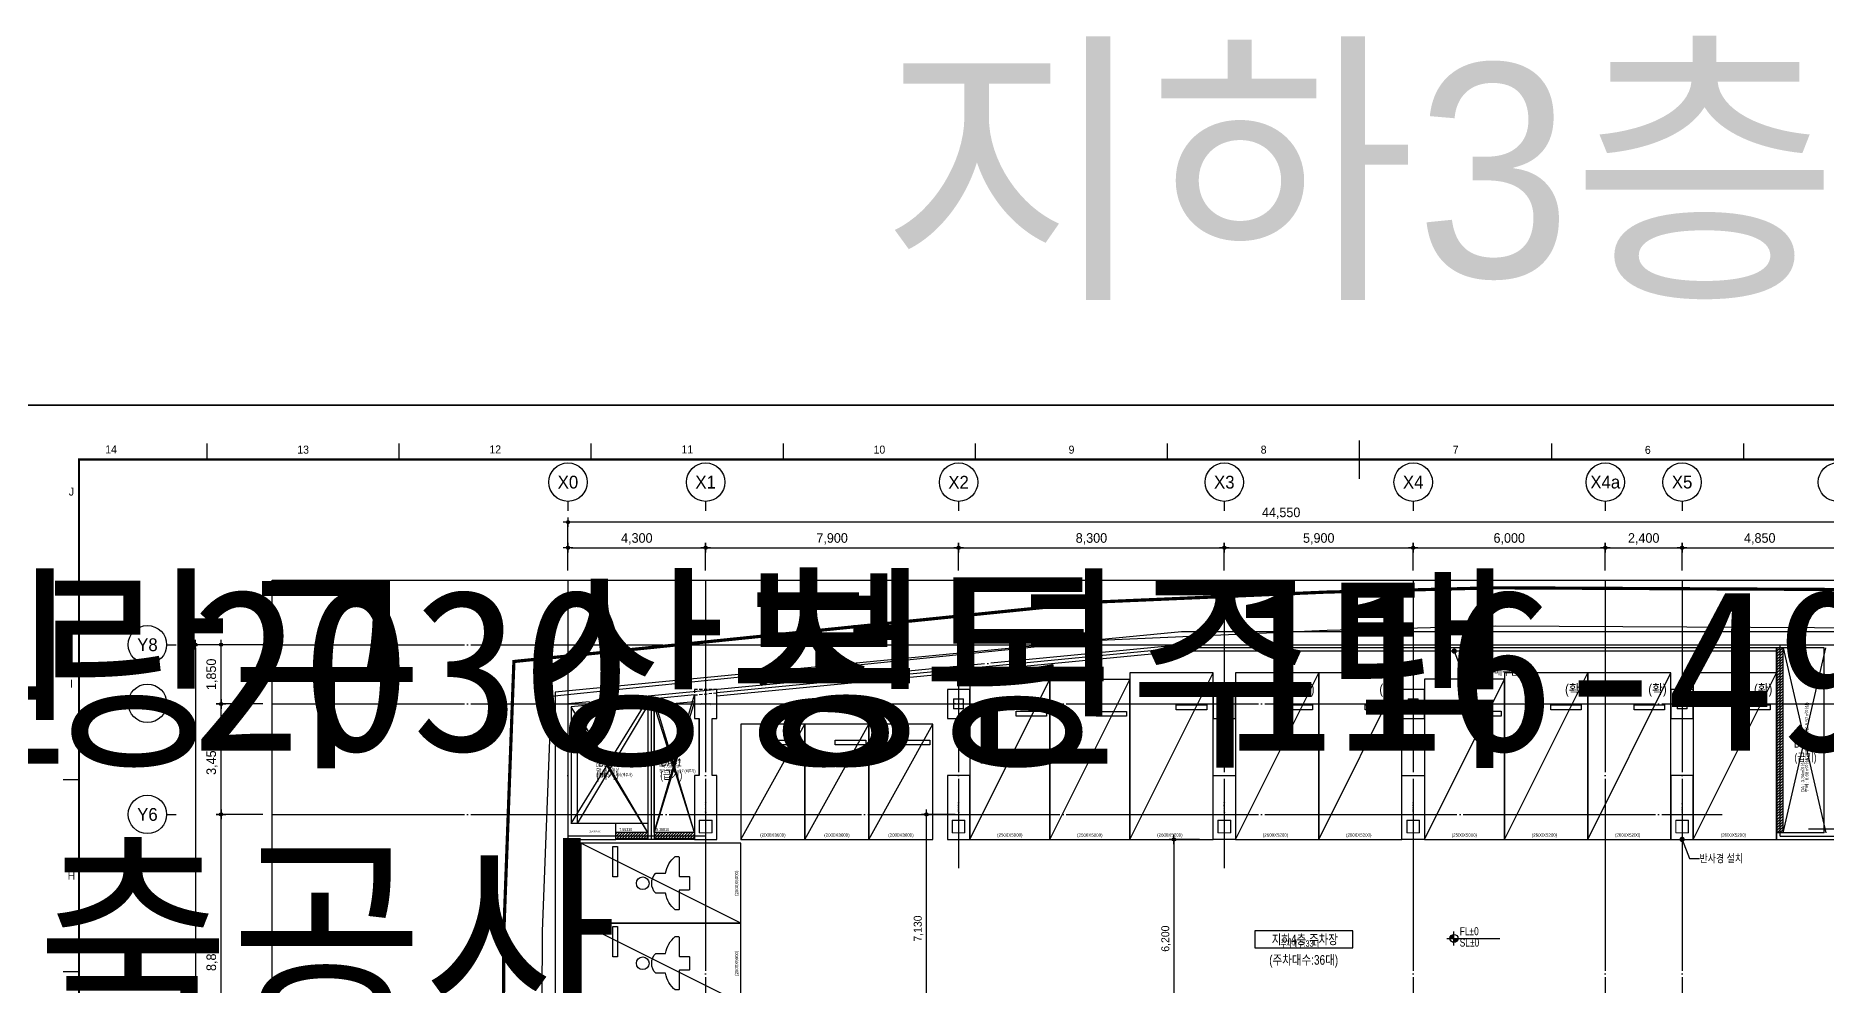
# Model space of a CAD drawing. Header units: millimetres. Extents: x 0 to 1390178, y 0 to 110113.
# Drawn here: x 168650 to 224572, y 41283 to 70935 of the extents above; entities that cross this region are included whole.
import ezdxf
from ezdxf.enums import TextEntityAlignment as Align
from ezdxf.xclip import XClip

# ---------------------------------------------------------------- set-up
doc = ezdxf.new("R2018")
doc.units = ezdxf.units.MM
doc.header["$LTSCALE"] = 100
doc.header["$XCLIPFRAME"] = 0
for name, pattern in [('X - 평면도$0$CEN', [62, 60, -1, 0, -1]), ('X - 평면도$0$HID', [1.5, 1, -0.5]), ('X - 평면도$0$PHANTOM2', [50, 40, -2, 2, -2, 2, -2])]:
    doc.linetypes.add(name, pattern=pattern)
doc.layers.get('DEFPOINTS').update_dxf_attribs({"color": 145})
for name, color, linetype in [('AA-MKXM', 7, 'Continuous'), ('AA-XXXX-DIMS', 7, 'Continuous'), ('AA-XXXX-TEXT', 3, 'Continuous'), ('DIM', 7, 'Continuous'), ('SYM', 7, 'Continuous'), ('X - SHEET$0$AA-BORD-FORM', 7, 'Continuous'), ('X - SHEET$0$AA-BORD-TEXT', 3, 'Continuous'), ('X - 평면도$0$! □-COL', 2, 'Continuous'), ('X - 평면도$0$0-구역계', 1, 'Continuous'), ('X - 평면도$0$A-FIN', 8, 'Continuous'), ('X - 평면도$0$A-OPEN', 9, 'X - 평면도$0$CEN'), ('X - 평면도$0$AA-EL-PCN4', 4, 'Continuous'), ('X - 평면도$0$AA-WAXM-BLOK', 3, 'Continuous'), ('X - 평면도$0$AA-WAXM-CONC', 2, 'Continuous'), ('X - 평면도$0$AA-XXXX-CNTL', 1, 'X - 평면도$0$CEN'), ('X - 평면도$0$AA-XXXX-PARK', 8, 'Continuous'), ('X - 평면도$0$AA-XXXX-PATT', 8, 'Continuous'), ('X - 평면도$0$H7', 7, 'X - 평면도$0$HID'), ('X - 평면도$0$TEXT', 3, 'Continuous'), ('X - 평면도$0$벽배수판', 6, 'Continuous')]:
    doc.layers.add(name, color=color, linetype=linetype)
doc.layers.add('X - 평면도$0$DEFPOINT', color=163, linetype='Continuous', plot=False)
doc.styles.add('HAUD01', font='Dotum.ttf')
doc.styles.get("Standard").update_dxf_attribs({"font": 'Dotum.ttf'})
doc.styles.add('X - SHEET$0$HAUD01', font='Dotum.ttf')
doc.styles.add('X - 평면도$0$HAUD01', font='Dotum.ttf')
doc.styles.add('X - 평면도$0$STANDARD', font='Dotum.ttf')
doc.dimstyles.new('HAUD-100', dxfattribs={"dimscale": 100, "dimtxt": 3, "dimasz": 1, "dimexe": 0, "dimexo": 3, "dimgap": 1, "dimtad": 1, "dimdec": 0, "dimdsep": 46, "dimlunit": 6, "dimtxsty": 'HAUD01', "dimblk": 'DIMDOT', "dimcen": 2.5, "dimdle": 1.5, "dimclrd": 7, "dimclre": 7, "dimclrt": 3, "dimadec": 0, "dimazin": 0, "dimtfac": 1, "dimtdec": 0, "dimtix": 1, "dimtmove": 2, "dimatfit": 3, "dimfxl": 1, "dimtvp": 1, "dimtolj": 1, "dimtzin": 0, "dimarcsym": 0})
doc.dimstyles.new('HAUD-80', dxfattribs={"dimscale": 100, "dimtxt": 2.5, "dimasz": 0.5, "dimexe": 0, "dimexo": 1.5, "dimgap": 1, "dimtad": 1, "dimdec": 0, "dimdsep": 46, "dimlunit": 6, "dimtxsty": 'HAUD01', "dimblk": 'Z_DOT', "dimcen": 2.5, "dimdle": 1.5, "dimclrd": 7, "dimclre": 7, "dimclrt": 4, "dimadec": 0, "dimazin": 0, "dimtfac": 1, "dimtdec": 0, "dimtix": 1, "dimtmove": 2, "dimatfit": 3, "dimfxl": 1, "dimtvp": 1, "dimtolj": 1, "dimtzin": 0, "dimarcsym": 0})

# ---------------------------------------------------------------- blocks, each defined once
blk = doc.blocks.new('X - SHEET$0$HAUDsheetV')
at = {"layer": 'X - SHEET$0$AA-BORD-FORM', "color": 2}
for p, q in [((61, 577), (61, 582)), ((121, 577), (121, 582)), ((181, 577), (181, 582)), ((241, 577), (241, 582)), ((301, 577), (301, 582)), ((361, 577), (361, 582)), ((421, 571), (421, 583)), ((481, 577), (481, 582)), ((541, 577), (541, 582)), ((21, 537), (16, 537)), ((21, 477), (16, 477)), ((21, 417), (16, 417))]:
    blk.add_line(p, q, dxfattribs=at)
at = {"layer": 'X - SHEET$0$AA-BORD-FORM', "color": 1}
blk.add_lwpolyline([(1, 0), (841, 0), (841, 594), (1, 594)], close=True, dxfattribs=at)
at = {"layer": 'X - SHEET$0$AA-BORD-FORM', "color": 2, "const_width": 0.682}
blk.add_lwpolyline([(21, 17), (21, 577), (821, 577), (821, 17)], close=True, dxfattribs=at)
at = {"layer": 'X - SHEET$0$AA-BORD-TEXT', "color": 7, "style": 'X - SHEET$0$HAUD01'}
for s, p in [('14', (31, 580.17)), ('13', (91, 580.1)), ('12', (151, 580.17)), ('11', (211, 580.17)), ('10', (271, 580.1)), ('9', (331, 580.1)), ('8', (391, 580.1)), ('7', (451, 580.1)), ('6', (511, 580.02)), ('J', (18.63, 567)), ('I', (18.67, 507)), ('H', (18.63, 447))]:
    blk.add_text(s, height=2.5, dxfattribs=at).set_placement(p, align=Align.MIDDLE_CENTER)
at = {"layer": 'X - SHEET$0$AA-BORD-TEXT', "color": 3, "style": 'X - SHEET$0$HAUD01'}
for tag, p in [('PJCode', (786, 567.94)), ('작성자', (786.11, 194.82)), ('검토자', (786.11, 181.82)), ('최종검토자', (786.11, 168.82)), ('승인자', (786.11, 155.82)), ('일자', (786.83, 144.02)), ('개정번호', (812, 65.92))]:
    blk.add_attdef(tag, text='', height=3, dxfattribs=at).set_placement(p, align=Align.MIDDLE_CENTER)
at = {"layer": 'X - SHEET$0$AA-BORD-TEXT', "color": 3, "lineweight": 30, "flags": 104}
blk.add_attdef('PJTitle', text='', height=4, dxfattribs=at).set_placement((787.25, 536.62), align=Align.MIDDLE_CENTER)
blk = doc.blocks.new('X - SHEET')
ref = blk.add_blockref('X - SHEET$0$HAUDsheetV', (-100, 0), dxfattribs=dict(xscale=100, yscale=100, zscale=100))
lines = blk.add_mtext('중랑구 상봉동 116-49번지 일원 2030 청년주택 \\P신축공사', dxfattribs={"layer": 'X - SHEET$0$AA-BORD-TEXT', "color": 3, "insert": (78625, 53662), "char_height": 5056.52, "attachment_point": 1})
ref.add_attrib('PJTitle', '', (78625, 53662), dxfattribs={"flags": 104}).embed_mtext(lines)
blk = doc.blocks.new('Z_DOT')
at = {"layer": 'DIM', "color": 0}
for p, q in [((-3, 0), (3, 0)), ((0, -3), (0, 3))]:
    blk.add_line(p, q, dxfattribs=at)
for radius in [1.05, 0.525]:
    blk.add_circle((0, 0), radius, dxfattribs=at)
blk = doc.blocks.new('*D40')
at = {"layer": 'DEFPOINTS', "color": 0, "transparency": 16777216}
for p in [(205145, 45837), (204201, 39637), (205145, 39637)]:
    blk.add_point(p, dxfattribs=at)
at = {"layer": 'DIM', "color": 7, "lineweight": -2, "transparency": 16777216}
for p, q in [((204995, 45837), (204201, 45837)), ((204201, 45787), (204201, 39687)), ((204995, 39637), (204201, 39637))]:
    blk.add_line(p, q, dxfattribs=at)
at = {"layer": 'DIM', "color": 7, "lineweight": -2, "transparency": 16777216, "xscale": 50, "yscale": 50, "zscale": 50}
for p, rotation in [((204201, 45837), 90), ((204201, 39637), 270)]:
    blk.add_blockref('Z_DOT', p, dxfattribs=dict(at, rotation=rotation))
at = {"layer": 'DIM', "color": 4, "transparency": 16777216, "insert": (203952, 42737), "char_height": 250, "attachment_point": 5, "rotation": 90, "style": 'HAUD01'}
blk.add_mtext('\\A1;6,200', dxfattribs=at)
blk = doc.blocks.new('$0$C1E7A367F')
at = {"layer": 'SYM'}
h = blk.add_hatch(color=256, dxfattribs=at)
h.paths.add_polyline_path([(-800, 0), (0, 0), (0, 800, 0.4142136)])
h.paths.add_polyline_path([(0, 0), (0, -800, 0.4142136), (800, 0)])
for p, q in [((0, -1400), (0, 1400)), ((-1400, 0), (9181, 0))]:
    blk.add_line(p, q, dxfattribs=at)
blk.add_circle((0, 0), 800, dxfattribs=at)
blk = doc.blocks.new('X - 평면도$0$A$C2C986C9A')
at = {"layer": 'X - 평면도$0$DEFPOINT'}
for p, q in [((-1200, 0), (995, 3669)), ((995, -290), (-1200, 3457)), ((2450, 3809), (1195, -290)), ((2450, -290), (1195, 3688))]:
    blk.add_line(p, q, dxfattribs=at)
blk.add_lwpolyline([(995, 0), (-1200, 0), (-1200, 3457), (995, 3669), (995, 0)], dxfattribs=at)
blk.add_lwpolyline([(2450, 3809), (2450, 3280), (2600, 3280), (2600, 1500), (2450, 1500), (2450, -290), (1195, -290), (1195, 3688)], close=True, dxfattribs=at)
at = {"layer": 'X - 평면도$0$DEFPOINT', "style": 'X - 평면도$0$HAUD01', "width": 0.7}
for s, p in [('루버 : 4.4㎡이상', (-621, 1671)), ('DA : 2.2㎡이상', (-621, 1826)), ('루버 : 5㎡이상', (1350, 1791)), ('전기,발전기실-급기(비주거)', (1350, 1636)), ('DA : 2.5㎡이상', (1350, 1946)), ('전기,발전기실-배기(비주거)', (-621, 1516)), (' 7.55330', (70, -191)), (' 5.38810', (1223, -191))]:
    blk.add_text(s, height=100, dxfattribs=at).set_placement(p, align=Align.MIDDLE_LEFT)
blk = doc.blocks.new('X - 평면도$0$A$C6BC81B62')
at = {"layer": 'X - 평면도$0$AA-XXXX-PARK'}
blk.add_line((0, 2600), (5200, 0), dxfattribs=at)
for points in [[(0, 2600), (0, 0), (5200, 0), (5200, 2600)], [(4200, 200), (4050, 200), (4050, 1150), (4200, 1150)]]:
    blk.add_lwpolyline(points, close=True, dxfattribs=at)
at = {"layer": 'X - 평면도$0$DEFPOINT', "style": 'X - 평면도$0$HAUD01', "width": 0.9}
blk.add_text('(2600X5200)', height=100, rotation=270, dxfattribs=at).set_placement((136, 1350), align=Align.MIDDLE_CENTER)
at = {"layer": 'X - 평면도$0$TEXT', "style": 'X - 평면도$0$HAUD01', "width": 0.9}
blk.add_text('(확)', height=300, rotation=270, dxfattribs=at).set_placement((4694, 419), align=Align.MIDDLE_CENTER)
blk = doc.blocks.new('X - 평면도$0$A$C1829442D')
at = {"layer": 'X - 평면도$0$AA-XXXX-PARK'}
blk.add_line((0, 0), (2500, 5000), dxfattribs=at)
for points in [[(0, 0), (2500, 0), (2500, 5000), (0, 5000)], [(2400, 4000), (2400, 3850), (1450, 3850), (1450, 4000)]]:
    blk.add_lwpolyline(points, close=True, dxfattribs=at)
at = {"layer": 'X - 평면도$0$AA-XXXX-PARK', "elevation": 0}
blk.add_lwpolyline([(939, 2351), (939, 2661, -0.208559), (1250, 2782, -0.208559), (1561, 2661), (1561, 2351, -0.196166), (2084, 2048), (2084, 1958, -0.414214), (2056, 1930), (1490, 1930, 0.414214), (1462, 1903), (1462, 1628, -0.414214), (1435, 1600), (1065, 1600, -0.414214), (1038, 1628), (1038, 1903, 0.414214), (1010, 1930), (444, 1930, -0.414214), (416, 1958), (416, 2048, -0.196166)], format="xyb", close=True, dxfattribs=at)
at = {"layer": 'X - 평면도$0$AA-XXXX-PARK'}
blk.add_circle((1250, 3064, 0), 197, dxfattribs=at)
at = {"layer": 'X - 평면도$0$DEFPOINT', "style": 'X - 평면도$0$HAUD01', "width": 0.9}
blk.add_text('(2500X5000)', height=100, dxfattribs=at).set_placement((1250, 134), align=Align.MIDDLE_CENTER)
blk = doc.blocks.new('X - 평면도$0$A$C131C07CB')
at = {"layer": 'X - 평면도$0$0-구역계', "color": 1, "linetype": 'X - 평면도$0$PHANTOM2', "const_width": 100, "flags": 128}
blk.add_lwpolyline([(50108, 50546), (32940, 50631), (27658, 50496), (20509, 50187), (2300, 48329), (1988, 39918), (1940, 31390), (1399, 24265), (272, 6596), (50, 108), (11256, 50), (11486, 6795), (29909, 7122), (29397, 12805), (50106, 15382)], close=True, dxfattribs=at)
at = {"layer": 'X - 평면도$0$DEFPOINT'}
for points in [[(50108, 50546), (32940, 50631), (27658, 50496), (20509, 50187), (2300, 48329), (1988, 39918), (1940, 31390), (1399, 24265), (272, 6596), (50, 108), (11256, 50), (11486, 6795), (29909, 7122), (29397, 12805), (50106, 15382)], [(48908, 49352), (32952, 49431), (27700, 49296), (20596, 48990), (3461, 47241), (3188, 39892), (3140, 31341), (2596, 24182), (1470, 6537), (1291, 1301), (10096, 1256), (10325, 7974), (28598, 8299), (28098, 13852), (48906, 16442)]]:
    blk.add_lwpolyline(points, close=True, dxfattribs=at)
blk = doc.blocks.new('X - 평면도$0$A$C1F6A04A41')
at = {"layer": 'X - 평면도$0$AA-XXXX-PARK', "ltscale": 5}
blk.add_line((0, 100), (2500, 5100), dxfattribs=at)
for points in [[(0, 100), (2500, 100), (2500, 5100), (0, 5100)], [(2400, 4100), (2400, 3950), (1450, 3950), (1450, 4100)]]:
    blk.add_lwpolyline(points, close=True, dxfattribs=at)
at = {"layer": 'X - 평면도$0$DEFPOINT', "style": 'X - 평면도$0$HAUD01', "width": 0.9}
blk.add_text('(2500X5000)', height=100, dxfattribs=at).set_placement((1250, 236), align=Align.MIDDLE_CENTER)
blk = doc.blocks.new('X - 평면도$0$A$C74ea2da9')
at = {"layer": 'X - 평면도$0$AA-XXXX-PARK', "ltscale": 5}
blk.add_line((-2000, 0), (0, 3600), dxfattribs=at)
for points in [[(-2000, 0), (0, 0), (0, 3600), (-2000, 3600)], [(-100, 3100), (-100, 2950), (-1050, 2950), (-1050, 3100)]]:
    blk.add_lwpolyline(points, close=True, dxfattribs=at)
at = {"layer": 'X - 평면도$0$DEFPOINT', "style": 'X - 평면도$0$HAUD01', "width": 0.9}
blk.add_text('(2000X3600)', height=100, dxfattribs=at).set_placement((-1000, 136), align=Align.MIDDLE_CENTER)
blk = doc.blocks.new('X - 평면도$0$ㅁ-400X400X9X9')
at = {"layer": 'X - 평면도$0$! □-COL', "lineweight": 9, "flags": 128}
for points in [[(143814, 359875), (144214, 359875), (144214, 359884), (143814, 359884)], [(143814, 359493), (143823, 359493), (143823, 359875), (143814, 359875)], [(144214, 359493), (144205, 359493), (144205, 359875), (144214, 359875)], [(143814, 359493), (144214, 359493), (144214, 359484), (143814, 359484)]]:
    blk.add_lwpolyline(points, close=True, dxfattribs=at)
blk = doc.blocks.new('X - 평면도$0$ㅁ-310X310X9X9')
at = {"layer": 'X - 평면도$0$! □-COL', "lineweight": 9, "elevation": 0, "flags": 128}
for points in [[(295854, -66584), (296164, -66584), (296164, -66575), (295854, -66575)], [(295854, -66876), (295863, -66876), (295863, -66584), (295854, -66584)], [(295854, -66876), (296164, -66876), (296164, -66885), (295854, -66885)], [(296164, -66876), (296155, -66876), (296155, -66584), (296164, -66584)]]:
    blk.add_lwpolyline(points, close=True, dxfattribs=at)
blk = doc.blocks.new('X - 평면도$0$A$C69CA1AF6')
for name, p in [('X - 평면도$0$ㅁ-310X310X9X9', (-329926, 98351, 0)), ('X - 평면도$0$ㅁ-400X400X9X9', (-185832, -331893)), ('X - 평면도$0$ㅁ-400X400X9X9', (-177932, -331893))]:
    blk.add_blockref(name, p)
blk = doc.blocks.new('X - 평면도$0$A$C74DE3231')
for name, p in [('X - 평면도$0$ㅁ-310X310X9X9', (-299776, 98451, 0)), ('X - 평면도$0$ㅁ-310X310X9X9', (-321626, 98351, 0)), ('X - 평면도$0$ㅁ-310X310X9X9', (-315726, 98351, 0)), ('X - 평면도$0$ㅁ-310X310X9X9', (-307326, 98351, 0)), ('X - 평면도$0$ㅁ-400X400X9X9', (-169632, -331893)), ('X - 평면도$0$ㅁ-400X400X9X9', (-163732, -331893)), ('X - 평면도$0$ㅁ-400X400X9X9', (-155332, -331893)), ('X - 평면도$0$ㅁ-400X400X9X9', (-148332, -331943))]:
    blk.add_blockref(name, p)
blk = doc.blocks.new('*U1036')
at = {"layer": 'X - 평면도$0$AA-WAXM-CONC'}
for p, q in [((0, 730), (0, 0)), ((700, 0), (700, 798)), ((0, 0), (0, 0)), ((0, 0), (150, 0)), ((550, 0), (700, 0))]:
    blk.add_line(p, q, dxfattribs=at)
at = {"layer": 'X - 평면도$0$H7'}
for p, q in [((700, 900), (0, 900)), ((0, 900), (0, 730)), ((700, 798), (700, 900))]:
    blk.add_line(p, q, dxfattribs=at)
at = {"layer": 'X - 평면도$0$DEFPOINT', "style": 'X - 평면도$0$STANDARD'}
blk.add_text('(700X900)', height=50, dxfattribs=at).set_placement((350, 450), align=Align.MIDDLE_CENTER)
blk = doc.blocks.new('X - 평면도$0$A$C5aa37261')
at = {"layer": 'X - 평면도$0$AA-WAXM-CONC'}
for p, q in [((-26952, 33871), (-46517, 31984)), ((-1167, 33871), (-26952, 33871)), ((-26928, 33371), (-41467, 31969)), ((-6877, 33371), (-26928, 33371)), ((-6877, 27591), (-6877, 33371)), ((-46517, 31984), (-46517, -13959)), ((-42167, 31901), (-43422, 31780)), ((-43622, 31761), (-46017, 31530)), ((-46017, 31530), (-46017, 27891)), ((-43622, 31761), (-43622, 27391)), ((-43422, 31780), (-43422, 27391)), ((-42017, 29391), (-42017, 31171)), ((-41617, 29391), (-41617, 31171)), ((-45817, 27891), (-46017, 27891)), ((-6877, 27591), (-8367, 27591)), ((-8367, 27591), (-8367, 27391)), ((-46017, 27391), (-46017, -8209)), ((-45817, 27391), (-46017, 27391)), ((-43422, 27391), (-43622, 27391)), ((-8367, 27391), (-5317, 27391))]:
    blk.add_line(p, q, dxfattribs=at)
at = {"layer": 'X - 평면도$0$DEFPOINT', "linetype": 'X - 평면도$0$HID'}
blk.add_line((-42167, 31901), (-41467, 31969), dxfattribs=at)
blk.add_blockref('*U1036', (-42167, 31171))
blk = doc.blocks.new('X - 평면도$0$B4~1F_COL')
at = {"layer": 'X - 평면도$0$AA-WAXM-CONC'}
for p, q in [((-76928, -23827), (-77628, -23827)), ((-77628, -23827), (-77628, -24727)), ((-76928, -24727), (-76928, -23827)), ((-68628, -23827), (-69328, -23827)), ((-69328, -23827), (-69328, -24727)), ((-68628, -24727), (-68628, -23827)), ((-62728, -23827), (-63428, -23827)), ((-63428, -23827), (-63428, -24727)), ((-62728, -24727), (-62728, -23827)), ((-54328, -23827), (-55028, -23827)), ((-55028, -23827), (-55028, -24727)), ((-54328, -24727), (-54328, -23827)), ((-77628, -24727), (-76928, -24727)), ((-69328, -24727), (-68628, -24727)), ((-63428, -24727), (-62728, -24727)), ((-55028, -24727), (-54328, -24727))]:
    blk.add_line(p, q, dxfattribs=at)
for points in [[(-85378, -26507), (-85528, -26507), (-85528, -28507), (-84828, -28507), (-84828, -26507), (-84978, -26507)], [(-89178, -28507), (-87978, -28507), (-87978, -28007), (-89178, -28007)]]:
    blk.add_lwpolyline(points, dxfattribs=at)
for points in [[(-77628, -28507), (-76928, -28507), (-76928, -26507), (-77628, -26507)], [(-69328, -28507), (-69328, -26507), (-68628, -26507), (-68628, -28507)], [(-63428, -28507), (-63428, -26507), (-62728, -26507), (-62728, -28507)], [(-54328, -28507), (-54328, -26507), (-55028, -26507), (-55028, -28507)]]:
    blk.add_lwpolyline(points, close=True, dxfattribs=at)
at = {"layer": 'X - 평면도$0$DEFPOINT', "style": 'X - 평면도$0$STANDARD'}
for s, p in [('(700X900)', (-77278, -24277)), ('(700X900)', (-68978, -24277)), ('(700X900)', (-63079, -24276)), ('(700X900)', (-54678, -24277)), ('(1900X500)', (-88628, -28257))]:
    blk.add_text(s, height=50, dxfattribs=at).set_placement(p, align=Align.MIDDLE_CENTER)
for p in [(-85178, -27507), (-77278, -27507), (-68978, -27507), (-63078, -27507), (-54678, -27507)]:
    blk.add_text('(2000X700)', height=50, rotation=90, dxfattribs=at).set_placement(p, align=Align.MIDDLE_CENTER)
blk = doc.blocks.new('X - 평면도$0$A$C9949ff83')
at = {"layer": 'DEFPOINTS'}
for points in [[(0, 59400), (84000, 59400), (84000, 0), (0, 0)], [(2000, 1700), (75000, 1700), (75000, 57700), (2000, 57700)]]:
    blk.add_lwpolyline(points, close=True, dxfattribs=at)
blk = doc.blocks.new('X - 평면도', base_point=(-475.4, -286.7))
at = {"layer": 'X - 평면도$0$AA-XXXX-PATT'}
h = blk.add_hatch(dxfattribs=at)
h.set_pattern_fill('_USER', color=256, scale=60, angle=45, style=0, pattern_type=0)
h.set_pattern_definition([(45, (0, 3e-11), (-42.426407, 42.426407), [])])
h.paths.add_polyline_path([(326482, 66573.1), (326292, 66573.1), (326292, 60793.1), (326482, 60793.1)])
h = blk.add_hatch(dxfattribs=at)
h.set_pattern_fill('_USER', color=256, scale=60, angle=45, style=0, pattern_type=0)
h.set_pattern_definition([(45, (250645, -0.01), (-42.426407, 42.426407), [])])
h.paths.add_polyline_path([(290022, 60803.1), (290022, 60613.1), (291017, 60613.1), (291017, 60803.1)])
h = blk.add_hatch(dxfattribs=at)
h.set_pattern_fill('_USER', color=256, scale=60, angle=45, style=0, pattern_type=0)
h.set_pattern_definition([(45, (252000, -0.01), (-42.426407, 42.426407), [])])
h.paths.add_polyline_path([(291217, 60803.1), (291217, 60613.1), (292472, 60613.1), (292472, 60803.1)])
at = {"layer": 'DEFPOINTS'}
blk.add_lwpolyline([(279286.2, 68689.6), (340213.6, 68689.6), (340213.6, 19243.1), (279286.2, 19243.1)], close=True, dxfattribs=at)
at = {"layer": 'X - 평면도$0$A-FIN'}
for p, q in [((326272, 60793.1), (326272, 66573.1)), ((291017, 60593.1), (290022, 60593.1)), ((292472, 60593.1), (291217, 60593.1))]:
    blk.add_line(p, q, dxfattribs=at)
at = {"layer": 'X - 평면도$0$A-OPEN'}
for p, q in [((326482, 60793.1), (327812, 66573.1)), ((326482, 66573.1), (327812, 60793.1)), ((288622, 61093.1), (291017, 64963.2)), ((291217, 60803.1), (292472, 65103.5)), ((292472, 60803.1), (291217, 64982.5)), ((291017, 60803.1), (288622, 64732.2))]:
    blk.add_line(p, q, dxfattribs=at)
at = {"layer": 'X - 평면도$0$AA-WAXM-BLOK'}
for p, q in [((326292, 60793.1), (326292, 66573.1)), ((326482, 60793.1), (326482, 66573.1)), ((291017, 60803.1), (290022, 60803.1)), ((291017, 60613.1), (290022, 60613.1)), ((292472, 60803.1), (291217, 60803.1)), ((292472, 60613.1), (291217, 60613.1))]:
    blk.add_line(p, q, dxfattribs=at)
at = {"layer": 'X - 평면도$0$AA-XXXX-CNTL'}
for p, q in [((288522, 68689.6), (288522, 19243.1)), ((292822, 68689.6), (292822, 19243.1)), ((300722, 68689.6), (300722, 59693.1)), ((309022, 68689.6), (309022, 59693.1)), ((314922, 68689.6), (314922, 19243.1)), ((320922, 68689.6), (320922, 42623.1)), ((323322, 68689.6), (323322, 19243.1)), ((279286.2, 66673.1), (340213.6, 66673.1)), ((307706.4, 66673.1), (288522, 64823)), ((307720.7, 66673.1), (333072, 66673.1)), ((326387, 60693.1), (326387, 66673.1)), ((291117, 65073.8), (291117, 60593.1)), ((279286.2, 64823.1), (340213.6, 64823.1)), ((288522, 64823), (288522, 19643.1)), ((279286.2, 61373.1), (324572, 61373.1)), ((292822, 60698.1), (288522, 60698.1)), ((326387, 60693.1), (333072, 60693.1)), ((327272, 60923.1), (340213.6, 60923.1))]:
    blk.add_line(p, q, dxfattribs=at)
at = {"layer": 'X - 평면도$0$벽배수판'}
for p, q in [((307715.9, 66473.1), (293172, 65070.5)), ((326272, 66473.1), (307715.9, 66473.1)), ((288722, 60593.1), (288722, 26693.1))]:
    blk.add_line(p, q, dxfattribs=at)
for name, p in [('X - 평면도$0$A$C9949ff83', (271249.9, 14755.9)), ('X - 평면도$0$A$C5aa37261', (334639.2, 33202.2)), ('X - 평면도$0$B4~1F_COL', (378000, 89100)), ('X - 평면도$0$A$C69CA1AF6', (334639.2, 33202.2)), ('X - 평면도$0$A$C74DE3231', (334639.2, 33202.2)), ('X - 평면도$0$A$C74ea2da9', (295922, 60593.1)), ('X - 평면도$0$A$C74ea2da9', (297922, 60593.1)), ('X - 평면도$0$A$C74ea2da9', (299922, 60593.1))]:
    blk.add_blockref(name, p)
at = {"rotation": 90}
for p in [(293922, 57973.1), (293922, 55473.1)]:
    blk.add_blockref('X - 평면도$0$A$C1829442D', p, dxfattribs=at)
at = {"layer": 'DEFPOINTS'}
blk.add_blockref('X - 평면도$0$A$C131C07CB', (284532.9, 17819.8), dxfattribs=at)
at = {"layer": 'X - 평면도$0$AA-EL-PCN4'}
blk.add_blockref('X - 평면도$0$A$C2C986C9A', (290022, 61093.1), dxfattribs=at)
at = {"layer": 'X - 평면도$0$AA-XXXX-PARK'}
for p in [(301072, 60493.1), (303572, 60490.1), (315272, 60493.1)]:
    blk.add_blockref('X - 평면도$0$A$C1F6A04A41', p, dxfattribs=at)
at = {"layer": 'X - 평면도$0$AA-XXXX-PARK', "rotation": 90}
for p in [(308672, 60593.1), (311972, 60593.1), (314572, 60593.1), (320372, 60593.1), (322972, 60593.1), (326272, 60593.1)]:
    blk.add_blockref('X - 평면도$0$A$C6BC81B62', p, dxfattribs=at)
at = {"layer": 'X - 평면도$0$DEFPOINT', "style": 'X - 평면도$0$HAUD01'}
for s, p in [('루버 : 6.68㎡이상(개구율:60%%%적용-5.57㎡이상)', (327216.8, 62067.4)), ('DA : 3.34㎡이상', (327086.9, 62067.4))]:
    blk.add_text(s, height=100, rotation=90, dxfattribs=at).set_placement(p, align=Align.MIDDLE_LEFT)
at = {"layer": 'X - 평면도$0$DEFPOINT', "style": 'X - 평면도$0$HAUD01', "width": 0.7}
for s, height, p in [(' 7.55330', 100, (290092.3, 60902.1)), (' 5.38810', 100, (291245, 60902.2)), ('주차대수:33대', 200, (310776.9, 57341.6))]:
    blk.add_text(s, height=height, dxfattribs=at).set_placement(p, align=Align.MIDDLE_LEFT)
blk = doc.blocks.new('DIMDOT')
at = {"layer": 'AA-XXXX-DIMS'}
for p, q in [((-1.5, 0), (1.5, 0)), ((0, -1.5), (0, 1.5))]:
    blk.add_line(p, q, dxfattribs=at)
for radius in [0.5, 0.25]:
    blk.add_circle((0, 0), radius, dxfattribs=at)
blk = doc.blocks.new('*D262')
at = {"color": 7, "lineweight": -2, "transparency": 16777216}
for p, q in [((-41817, 35787), (-41817, 36498)), ((-41717, 36498), (-34017, 36498)), ((-33917, 35787), (-33917, 36498))]:
    blk.add_line(p, q, dxfattribs=at)
at = {"layer": 'DEFPOINTS', "color": 0, "transparency": 16777216}
for p in [(-33917, 36498), (-41817, 35487, 0), (-33917, 35487, 0)]:
    blk.add_point(p, dxfattribs=at)
at = {"color": 7, "lineweight": -2, "transparency": 16777216, "xscale": 100, "yscale": 100, "zscale": 100, "rotation": 180}
blk.add_blockref('DIMDOT', (-41817, 36498), dxfattribs=at)
at = {"color": 7, "lineweight": -2, "transparency": 16777216, "xscale": 100, "yscale": 100, "zscale": 100}
blk.add_blockref('DIMDOT', (-33917, 36498), dxfattribs=at)
at = {"color": 3, "transparency": 16777216, "insert": (-37867, 36777), "char_height": 300, "attachment_point": 5, "style": 'HAUD01'}
blk.add_mtext('\\A1;7,900', dxfattribs=at)
blk = doc.blocks.new('*D263')
at = {"color": 7, "lineweight": -2, "transparency": 16777216}
for p, q in [((-46117, 35787), (-46117, 36498)), ((-46017, 36498), (-41917, 36498)), ((-41817, 35787), (-41817, 36498))]:
    blk.add_line(p, q, dxfattribs=at)
at = {"layer": 'DEFPOINTS', "color": 0, "transparency": 16777216}
for p in [(-41817, 36498), (-46117, 35487, 0), (-41817, 35487, 0)]:
    blk.add_point(p, dxfattribs=at)
at = {"color": 7, "lineweight": -2, "transparency": 16777216, "xscale": 100, "yscale": 100, "zscale": 100, "rotation": 180}
blk.add_blockref('DIMDOT', (-46117, 36498), dxfattribs=at)
at = {"color": 7, "lineweight": -2, "transparency": 16777216, "xscale": 100, "yscale": 100, "zscale": 100}
blk.add_blockref('DIMDOT', (-41817, 36498), dxfattribs=at)
at = {"color": 3, "transparency": 16777216, "insert": (-43967, 36777), "char_height": 300, "attachment_point": 5, "style": 'HAUD01'}
blk.add_mtext('\\A1;4,300', dxfattribs=at)
blk = doc.blocks.new('*D264')
at = {"color": 7, "lineweight": -2, "transparency": 16777216}
for p, q in [((-46117, 35787), (-46117, 37298)), ((-1667, 37298), (-46017, 37298)), ((-1567, 35787), (-1567, 37298))]:
    blk.add_line(p, q, dxfattribs=at)
at = {"layer": 'DEFPOINTS', "color": 0, "transparency": 16777216}
for p in [(-46117, 37298), (-46117, 35487, 0), (-1567, 35487, 0)]:
    blk.add_point(p, dxfattribs=at)
at = {"color": 7, "lineweight": -2, "transparency": 16777216, "xscale": 100, "yscale": 100, "zscale": 100, "rotation": 180}
blk.add_blockref('DIMDOT', (-46117, 37298), dxfattribs=at)
at = {"color": 7, "lineweight": -2, "transparency": 16777216, "xscale": 100, "yscale": 100, "zscale": 100}
blk.add_blockref('DIMDOT', (-1567, 37298), dxfattribs=at)
at = {"color": 3, "transparency": 16777216, "insert": (-23842, 37577), "char_height": 300, "attachment_point": 5, "style": 'HAUD01'}
blk.add_mtext('\\A1;44,550', dxfattribs=at)
blk = doc.blocks.new('*D265')
at = {"color": 7, "lineweight": -2, "transparency": 16777216}
for p, q in [((-33917, 35787), (-33917, 36498)), ((-33817, 36498), (-25717, 36498)), ((-25617, 35787), (-25617, 36498))]:
    blk.add_line(p, q, dxfattribs=at)
at = {"layer": 'DEFPOINTS', "color": 0, "transparency": 16777216}
for p in [(-25617, 36498), (-33917, 35487, 0), (-25617, 35487, 0)]:
    blk.add_point(p, dxfattribs=at)
at = {"color": 7, "lineweight": -2, "transparency": 16777216, "xscale": 100, "yscale": 100, "zscale": 100, "rotation": 180}
blk.add_blockref('DIMDOT', (-33917, 36498), dxfattribs=at)
at = {"color": 7, "lineweight": -2, "transparency": 16777216, "xscale": 100, "yscale": 100, "zscale": 100}
blk.add_blockref('DIMDOT', (-25617, 36498), dxfattribs=at)
at = {"color": 3, "transparency": 16777216, "insert": (-29767, 36777), "char_height": 300, "attachment_point": 5, "style": 'HAUD01'}
blk.add_mtext('\\A1;8,300', dxfattribs=at)
blk = doc.blocks.new('*D266')
at = {"color": 7, "lineweight": -2, "transparency": 16777216}
for p, q in [((-25617, 35787), (-25617, 36498)), ((-25517, 36498), (-19817, 36498)), ((-19717, 35787), (-19717, 36498))]:
    blk.add_line(p, q, dxfattribs=at)
at = {"layer": 'DEFPOINTS', "color": 0, "transparency": 16777216}
for p in [(-19717, 36498), (-25617, 35487, 0), (-19717, 35487, 0)]:
    blk.add_point(p, dxfattribs=at)
at = {"color": 7, "lineweight": -2, "transparency": 16777216, "xscale": 100, "yscale": 100, "zscale": 100, "rotation": 180}
blk.add_blockref('DIMDOT', (-25617, 36498), dxfattribs=at)
at = {"color": 7, "lineweight": -2, "transparency": 16777216, "xscale": 100, "yscale": 100, "zscale": 100}
blk.add_blockref('DIMDOT', (-19717, 36498), dxfattribs=at)
at = {"color": 3, "transparency": 16777216, "insert": (-22667, 36777), "char_height": 300, "attachment_point": 5, "style": 'HAUD01'}
blk.add_mtext('\\A1;5,900', dxfattribs=at)
blk = doc.blocks.new('*D267')
at = {"color": 7, "lineweight": -2, "transparency": 16777216}
for p, q in [((-19717, 35787), (-19717, 36498)), ((-19617, 36498), (-13817, 36498)), ((-13717, 35787), (-13717, 36498))]:
    blk.add_line(p, q, dxfattribs=at)
at = {"layer": 'DEFPOINTS', "color": 0, "transparency": 16777216}
for p in [(-13717, 36498), (-19717, 35487, 0), (-13717, 35487, 0)]:
    blk.add_point(p, dxfattribs=at)
at = {"color": 7, "lineweight": -2, "transparency": 16777216, "xscale": 100, "yscale": 100, "zscale": 100, "rotation": 180}
blk.add_blockref('DIMDOT', (-19717, 36498), dxfattribs=at)
at = {"color": 7, "lineweight": -2, "transparency": 16777216, "xscale": 100, "yscale": 100, "zscale": 100}
blk.add_blockref('DIMDOT', (-13717, 36498), dxfattribs=at)
at = {"color": 3, "transparency": 16777216, "insert": (-16717, 36777), "char_height": 300, "attachment_point": 5, "style": 'HAUD01'}
blk.add_mtext('\\A1;6,000', dxfattribs=at)
blk = doc.blocks.new('*D268')
at = {"color": 7, "lineweight": -2, "transparency": 16777216}
for p, q in [((-11317, 35787), (-11317, 36498)), ((-11217, 36498), (-6567, 36498)), ((-6467, 35787), (-6467, 36498))]:
    blk.add_line(p, q, dxfattribs=at)
at = {"layer": 'DEFPOINTS', "color": 0, "transparency": 16777216}
for p in [(-6467, 36498), (-11317, 35487, 0), (-6467, 35487, 0)]:
    blk.add_point(p, dxfattribs=at)
at = {"color": 7, "lineweight": -2, "transparency": 16777216, "xscale": 100, "yscale": 100, "zscale": 100, "rotation": 180}
blk.add_blockref('DIMDOT', (-11317, 36498), dxfattribs=at)
at = {"color": 7, "lineweight": -2, "transparency": 16777216, "xscale": 100, "yscale": 100, "zscale": 100}
blk.add_blockref('DIMDOT', (-6467, 36498), dxfattribs=at)
at = {"color": 3, "transparency": 16777216, "insert": (-8892, 36777), "char_height": 300, "attachment_point": 5, "style": 'HAUD01'}
blk.add_mtext('\\A1;4,850', dxfattribs=at)
blk = doc.blocks.new('*D270')
at = {"color": 7, "lineweight": -2, "transparency": 16777216}
for p, q in [((-55653, 31621), (-56953, 31621)), ((-56953, 28271), (-56953, 31521)), ((-55653, 28171), (-56953, 28171))]:
    blk.add_line(p, q, dxfattribs=at)
at = {"layer": 'DEFPOINTS', "color": 0, "transparency": 16777216}
for p in [(-56953, 31621), (-55353, 31621, 0), (-55353, 28171, 0)]:
    blk.add_point(p, dxfattribs=at)
at = {"color": 7, "lineweight": -2, "transparency": 16777216, "xscale": 100, "yscale": 100, "zscale": 100}
for p, rotation in [((-56953, 31621), 90), ((-56953, 28171), 270)]:
    blk.add_blockref('DIMDOT', p, dxfattribs=dict(at, rotation=rotation))
at = {"color": 3, "transparency": 16777216, "insert": (-57232, 29896), "char_height": 300, "attachment_point": 5, "rotation": 90, "style": 'HAUD01'}
blk.add_mtext('\\A1;3,450', dxfattribs=at)
blk = doc.blocks.new('*D271')
at = {"color": 7, "lineweight": -2, "transparency": 16777216}
for p, q in [((-55653, 33471), (-57753, 33471)), ((-57753, 33371), (-57753, -13459)), ((-55653, -13559), (-57753, -13559))]:
    blk.add_line(p, q, dxfattribs=at)
at = {"layer": 'DEFPOINTS', "color": 0, "transparency": 16777216}
for p in [(-55353, 33471, 0), (-57753, -13559), (-55353, -13559, 0)]:
    blk.add_point(p, dxfattribs=at)
at = {"color": 7, "lineweight": -2, "transparency": 16777216, "xscale": 100, "yscale": 100, "zscale": 100}
for p, rotation in [((-57753, 33471), 90), ((-57753, -13559), 270)]:
    blk.add_blockref('DIMDOT', p, dxfattribs=dict(at, rotation=rotation))
at = {"color": 3, "transparency": 16777216, "insert": (-58032, 9956), "char_height": 300, "attachment_point": 5, "rotation": 90, "style": 'HAUD01'}
blk.add_mtext('\\A1;47,030', dxfattribs=at)
blk = doc.blocks.new('*D272')
at = {"color": 7, "lineweight": -2, "transparency": 16777216}
for p, q in [((-55653, 33471), (-56953, 33471)), ((-56953, 31721), (-56953, 33371)), ((-55653, 31621), (-56953, 31621))]:
    blk.add_line(p, q, dxfattribs=at)
at = {"layer": 'DEFPOINTS', "color": 0, "transparency": 16777216}
for p in [(-56953, 33471), (-55353, 33471, 0), (-55353, 31621, 0)]:
    blk.add_point(p, dxfattribs=at)
at = {"color": 7, "lineweight": -2, "transparency": 16777216, "xscale": 100, "yscale": 100, "zscale": 100}
for p, rotation in [((-56953, 33471), 90), ((-56953, 31621), 270)]:
    blk.add_blockref('DIMDOT', p, dxfattribs=dict(at, rotation=rotation))
at = {"color": 3, "transparency": 16777216, "insert": (-57232, 32546), "char_height": 300, "attachment_point": 5, "rotation": 90, "style": 'HAUD01'}
blk.add_mtext('\\A1;1,850', dxfattribs=at)
blk = doc.blocks.new('*D273')
at = {"color": 7, "lineweight": -2, "transparency": 16777216}
for p, q in [((-55653, 28171), (-56953, 28171)), ((-56953, 19471), (-56953, 28071)), ((-55653, 19371), (-56953, 19371))]:
    blk.add_line(p, q, dxfattribs=at)
at = {"layer": 'DEFPOINTS', "color": 0, "transparency": 16777216}
for p in [(-56953, 28171), (-55353, 28171, 0), (-55353, 19371, 0)]:
    blk.add_point(p, dxfattribs=at)
at = {"color": 7, "lineweight": -2, "transparency": 16777216, "xscale": 100, "yscale": 100, "zscale": 100}
for p, rotation in [((-56953, 28171), 90), ((-56953, 19371), 270)]:
    blk.add_blockref('DIMDOT', p, dxfattribs=dict(at, rotation=rotation))
at = {"color": 3, "transparency": 16777216, "insert": (-57232, 23771), "char_height": 300, "attachment_point": 5, "rotation": 90, "style": 'HAUD01'}
blk.add_mtext('\\A1;8,800', dxfattribs=at)
blk = doc.blocks.new('*D301')
at = {"color": 7, "lineweight": -2, "transparency": 16777216}
for p, q in [((-13717, 35787), (-13717, 36498)), ((-13617, 36498), (-11417, 36498)), ((-11317, 35787), (-11317, 36498))]:
    blk.add_line(p, q, dxfattribs=at)
at = {"layer": 'DEFPOINTS', "color": 0, "transparency": 16777216}
for p in [(-11317, 36498), (-13717, 35487), (-11317, 35487)]:
    blk.add_point(p, dxfattribs=at)
at = {"color": 7, "lineweight": -2, "transparency": 16777216, "xscale": 100, "yscale": 100, "zscale": 100, "rotation": 180}
blk.add_blockref('DIMDOT', (-13717, 36498), dxfattribs=at)
at = {"color": 7, "lineweight": -2, "transparency": 16777216, "xscale": 100, "yscale": 100, "zscale": 100}
blk.add_blockref('DIMDOT', (-11317, 36498), dxfattribs=at)
at = {"color": 3, "transparency": 16777216, "insert": (-12517, 36777), "char_height": 300, "attachment_point": 5, "style": 'HAUD01'}
blk.add_mtext('\\A1;2,400', dxfattribs=at)
blk = doc.blocks.new('*D617')
at = {"layer": 'DEFPOINTS', "color": 0, "transparency": 16777216}
for p in [(196469, 46617), (197512, 46617), (197512, 39487)]:
    blk.add_point(p, dxfattribs=at)
at = {"layer": 'DIM', "color": 7, "lineweight": -2, "transparency": 16777216}
for p, q in [((197362, 46617), (196469, 46617)), ((196469, 39537), (196469, 46567)), ((197362, 39487), (196469, 39487))]:
    blk.add_line(p, q, dxfattribs=at)
at = {"layer": 'DIM', "color": 7, "lineweight": -2, "transparency": 16777216, "xscale": 50, "yscale": 50, "zscale": 50}
for p, rotation in [((196469, 46617), 90), ((196469, 39487), 270)]:
    blk.add_blockref('Z_DOT', p, dxfattribs=dict(at, rotation=rotation))
at = {"layer": 'DIM', "color": 4, "transparency": 16777216, "insert": (196220, 43052), "char_height": 250, "attachment_point": 5, "rotation": 90, "style": 'HAUD01'}
blk.add_mtext('\\A1;7,130', dxfattribs=at)
blk = doc.blocks.new('저층부 치수')
at = {"layer": 'DIM'}
for p, q in [((-46117.2, 37948.3, 0), (-46117.2, 37648.3, 0)), ((-41817.2, 37948.3, 0), (-41817.2, 37648.3, 0)), ((-33917.2, 37948.3, 0), (-33917.2, 37648.3, 0)), ((-25617.2, 37948.3, 0), (-25617.2, 37648.3, 0)), ((-19717.2, 37948.3, 0), (-19717.2, 37648.3, 0)), ((-13717.2, 37948.3, 0), (-13717.2, 37648.3, 0)), ((-11317.2, 37948.3, 0), (-11317.2, 37648.3, 0)), ((-58653, 33470.9, 0), (-58353, 33470.9, 0)), ((-58653, 31640.9), (-58353, 31640.9)), ((-58653, 28170.9), (-58353, 28170.9))]:
    blk.add_line(p, q, dxfattribs=at)
for centre in [(-46117.2, 38548.3, 0), (-41817.2, 38548.3, 0), (-33917.2, 38548.3, 0), (-25617.2, 38548.3, 0), (-19717.2, 38548.3, 0), (-13717.2, 38548.3, 0), (-11317.2, 38548.3, 0), (-6467.2, 38548.3, 0), (-59253, 33470.9, 0), (-59253, 31640.9), (-59253, 28170.9)]:
    blk.add_circle(centre, 600, dxfattribs=at)
at = {"layer": 'DIM', "style": 'HAUD01'}
for s, p in [('X0', (-46117.2, 38548.3, 0)), ('X1', (-41817.2, 38548.3, 0)), ('X2', (-33917.2, 38548.3, 0)), ('X3', (-25617.2, 38548.3, 0)), ('X4', (-19717.2, 38548.3, 0)), ('X4a', (-13717.2, 38548.3, 0)), ('X5', (-11317.2, 38548.3, 0)), ('Y8', (-59253, 33470.9, 0)), ('Y7', (-59253, 31640.9)), ('Y6', (-59253, 28170.9))]:
    blk.add_text(s, height=400, dxfattribs=at).set_placement(p, align=Align.MIDDLE)
dim = blk.add_linear_dim(base=(-46117.2, 37298.3, 0), p1=(-1567.2, 35487.4), p2=(-46117.2, 35487.4), dimstyle='HAUD-100')
dim.commit()
dim.dimension.update_dxf_attribs({"geometry": '*D264', "text_midpoint": (-23842.2, 37577.4, 0)})
for base, p1, p2, angle, picture, middle in [((-41817.2, 36498.3, 0), (-46117.2, 35487.4), (-41817.2, 35487.4), 180, '*D263', (-43967.2, 36777.4, 0)), ((-33917.2, 36498.3, 0), (-41817.2, 35487.4), (-33917.2, 35487.4), 180, '*D262', (-37867.2, 36777.4, 0)), ((-25617.2, 36498.3, 0), (-33917.2, 35487.4), (-25617.2, 35487.4), 180, '*D265', (-29767.2, 36777.4, 0)), ((-19717.2, 36498.3, 0), (-25617.2, 35487.4), (-19717.2, 35487.4), 180, '*D266', (-22667.2, 36777.4, 0)), ((-13717.2, 36498.3, 0), (-19717.2, 35487.4), (-13717.2, 35487.4), 180, '*D267', (-16717.2, 36777.4, 0)), ((-6467.2, 36498.3, 0), (-11317.2, 35487.4), (-6467.2, 35487.4), 180, '*D268', (-8892.2, 36777.4, 0)), ((-57753, -13559.1, 0), (-55353, 33470.9), (-55353, -13559.1), 90, '*D271', (-58032.1, 9955.9, 0)), ((-56953, 33470.9, 0), (-55353, 31620.9), (-55353, 33470.9), 270, '*D272', (-57232.1, 32545.9, 0)), ((-56953, 31620.9, 0), (-55353, 28170.9), (-55353, 31620.9), 270, '*D270', (-57232.1, 29895.9, 0)), ((-56953, 28170.9, 0), (-55353, 19370.9), (-55353, 28170.9), 270, '*D273', (-57232.1, 23770.9, 0))]:
    dim = blk.add_linear_dim(base=base, p1=p1, p2=p2, angle=angle, dimstyle='HAUD-100')
    dim.commit()
    dim.dimension.update_dxf_attribs({"geometry": picture, "text_midpoint": middle})
dim = blk.add_aligned_dim(p1=(-13717.2, 35487.4), p2=(-11317.2, 35487.4), distance=1010.9, dimstyle='HAUD-100')
dim.commit()
dim.dimension.update_dxf_attribs({"geometry": '*D301', "text_midpoint": (-12517.2, 36777.4)})

msp = doc.modelspace()

# ---------------------------------------------------------------- block references
ref = msp.add_blockref('X - 평면도', (-103725.3, -15042.6))
XClip(ref).set_block_clipping_path([(271249.9173510048, 14755.918494578), (355249.9173510048, 74155.918494578)])

# ---------------------------------------------------------------- texts
at = {"layer": 'AA-MKXM', "style": 'HAUD01'}
msp.add_text('지하3층', height=6666.67, dxfattribs=at).set_placement((210000, 66730), align=Align.MIDDLE_CENTER)

# ---------------------------------------------------------------- next in the draw order: linework, layer by layer
at = {"layer": 'SYM'}
for p, q in [((212954.9, 51717.4), (213184.4, 51122.9)), ((213184.4, 51122.9), (213498.8, 51122.9)), ((220072.1, 45837.2), (220301.5, 45242.7)), ((220301.5, 45242.7), (220616, 45242.7))]:
    msp.add_line(p, q, dxfattribs=at)
at = {"layer": 'SYM', "const_width": 83.2}
for points in [[(212954.9, 51675.7, 1), (212954.9, 51759.1, 1)], [(220072.1, 45795.5, 1), (220072.1, 45878.9, 1)]]:
    msp.add_lwpolyline(points, format="xyb", close=True, dxfattribs=at)
at = {"layer": 'SYM'}
msp.add_lwpolyline([(209789.7, 42978.7), (206723, 42978.7), (206723, 42445.4), (209789.7, 42445.4)], close=True, dxfattribs=at)

# ---------------------------------------------------------------- next in the draw order: block references
for name, p in [('X - SHEET', (0, 0)), ('X - SHEET', (84000, 0)), ('X - SHEET', (168000, 0)), ('저층부 치수', (231389.3, 18446.3))]:
    msp.add_blockref(name, p)
at = {"layer": 'SYM', "xscale": 0.1562499997671693, "yscale": 0.1562499997671693, "zscale": 0.1562499997671693}
msp.add_blockref('$0$C1E7A367F', (212946.2, 42744.4), dxfattribs=at)

# ---------------------------------------------------------------- next in the draw order: texts
at = {"layer": 'AA-XXXX-TEXT', "style": 'HAUD01', "width": 0.8}
for s, p in [('벽체 배수판', (213607.1, 51094.9)), ('반사경 설치', (220616, 45242.7))]:
    msp.add_text(s, height=250, dxfattribs=at).set_placement(p, align=Align.MIDDLE_LEFT)
for s, height, p in [('DA#4', 250, (223897.1, 48827.2)), ('DA#1', 250, (186541.9, 48231)), ('DA#1', 250, (188503, 48242.3)), ('(급기)', 250, (223925.8, 48399.4)), ('(배기)', 250, (186499.5, 47848.3)), ('(급기)', 250, (188498.7, 47844.7)), ('지하4층 주차장', 300, (208286.6, 42712.1)), ('(주차대수:36대)', 300, (208251.9, 42073))]:
    msp.add_text(s, height=height, dxfattribs=at).set_placement(p, align=Align.MIDDLE_CENTER)
for s, p in [('FL±0', (213125.4, 42769.4)), ('SL±0', (213125.4, 42414.3))]:
    msp.add_text(s, height=250, dxfattribs=at).set_placement(p, align=Align.BOTTOM_LEFT)

# ---------------------------------------------------------------- next in the draw order: dimensions: what is measured, and where the dimension line sits
at = {"layer": 'DIM'}
dim = msp.add_linear_dim(base=(196469.2, 46617.2), p1=(197512.1, 39487.2), p2=(197512.1, 46617.2), angle=270, dimstyle='HAUD-80', dxfattribs=at)
dim.commit()
dim.dimension.update_dxf_attribs({"geometry": '*D617', "text_midpoint": (196219.9, 43052.2)})
dim = msp.add_aligned_dim(p1=(205144.6, 45837.3), p2=(205144.6, 39637.3), distance=-943.8, dimstyle='HAUD-80', dxfattribs=at)
dim.commit()
dim.dimension.update_dxf_attribs({"geometry": '*D40', "text_midpoint": (203951.6, 42737.3)})

doc.saveas('drawing.dxf')
